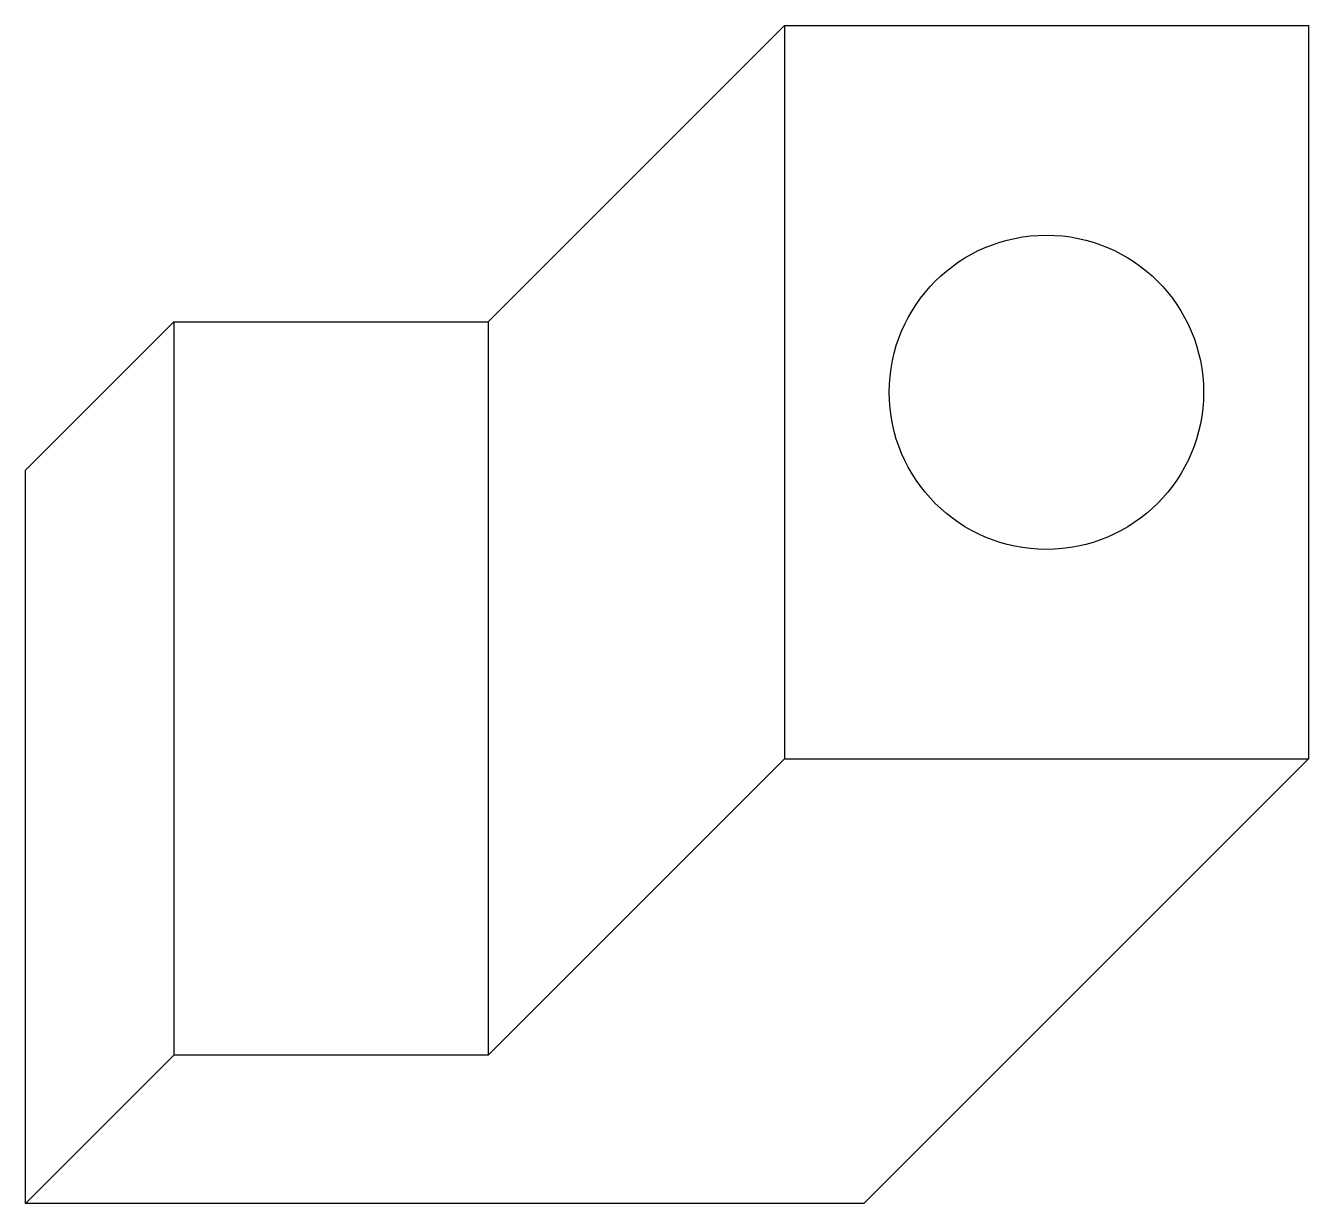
# Model space of a CAD drawing. Header units: millimetres. Extents: x 0 to 61.2, y 0 to 56.2.
import ezdxf

# ---------------------------------------------------------------- set-up
doc = ezdxf.new("R2010")
doc.units = ezdxf.units.MM

msp = doc.modelspace()

# ---------------------------------------------------------------- linework, layer by layer
for p, q in [((22.071, 42.071), (36.213, 56.213)), ((36.213, 56.213), (36.213, 21.213)), ((36.213, 56.213), (61.213, 56.213)), ((61.213, 56.213), (61.213, 21.213)), ((0, 35), (7.071, 42.071)), ((7.071, 42.071), (22.071, 42.071)), ((7.071, 42.071), (7.071, 7.071)), ((22.071, 42.071), (22.071, 7.071)), ((0, 0), (0, 35)), ((36.213, 21.213), (22.071, 7.071)), ((36.213, 21.213), (61.213, 21.213)), ((61.213, 21.213), (40, 0)), ((7.071, 7.071), (0, 0)), ((22.071, 7.071), (7.071, 7.071)), ((40, 0), (0, 0))]:
    msp.add_line(p, q)
msp.add_circle((48.713, 38.713), 7.5)

doc.saveas('drawing.dxf')
